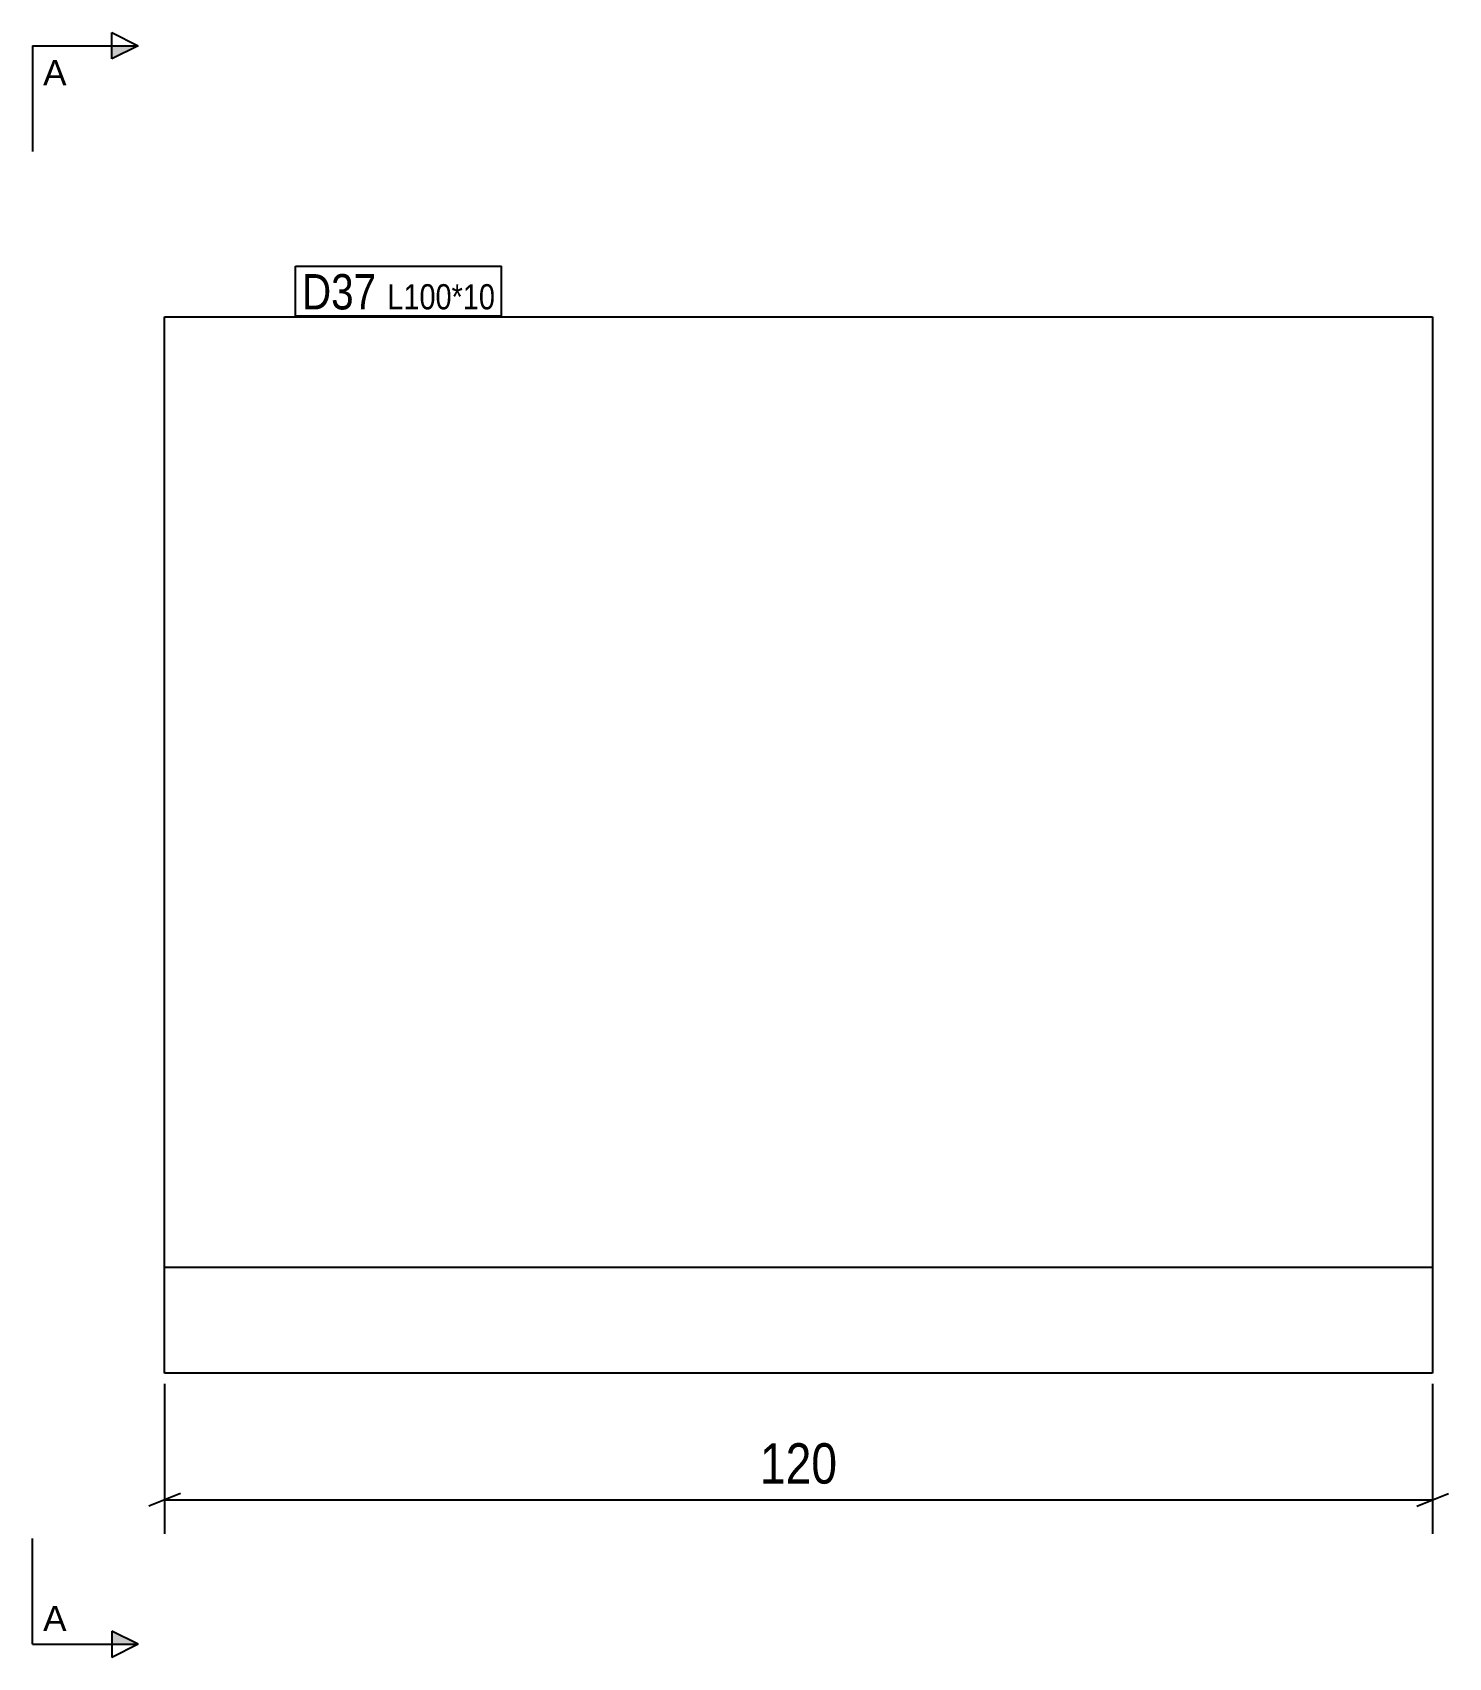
# Model space of a CAD drawing. Header units: millimetres. Extents: x 3 to 5363, y 3 to 157.
# Drawn here: x 3 to 137, y 3 to 156.8 of the extents above.
import ezdxf

# ---------------------------------------------------------------- set-up
doc = ezdxf.new("R2010")
doc.units = ezdxf.units.MM
doc.linetypes.add('DXK_LINE_DOT2', pattern=[3.9198, 1.9599, -1.9599])
for name, color, linetype in [('MÅLSÆTNING', 7, 'Continuous'), ('STÅL', 7, 'Continuous'), ('TEKST', 7, 'Continuous')]:
    doc.layers.add(name, color=color, linetype=linetype)
doc.styles.add('Arial', font='ARIAL.TTF', dxfattribs={"height": 0.2})
doc.styles.add('Arial Narrow', font='ARIALN.TTF', dxfattribs={"height": 0.2})

msp = doc.modelspace()

# ---------------------------------------------------------------- hatches: boundary and pattern name
at = {"layer": 'TEKST', "linetype": 'Continuous'}
for points in [[(10.5, 154.32), (10.5, 155.57), (13, 155.57)], [(10.5, 4.25), (10.5, 5.5), (13, 4.25)]]:
    msp.add_hatch(color=30, dxfattribs=at).paths.add_polyline_path(points)

# ---------------------------------------------------------------- linework, layer by layer
at = {"layer": 'MÅLSÆTNING', "color": 7, "linetype": 'Continuous'}
for p, q in [((15.5, 28.91), (15.5, 14.71)), ((135.5, 28.91), (135.5, 14.71)), ((17, 18.51), (14, 17.31)), ((134, 17.31), (137, 18.51)), ((15.5, 17.91), (135.5, 17.91))]:
    msp.add_line(p, q, dxfattribs=at)
at = {"layer": 'STÅL', "color": 2, "linetype": 'Continuous'}
for p, q in [((15.5, 51.91), (15.5, 129.91)), ((15.5, 129.91), (135.5, 129.91)), ((135.5, 129.91), (135.5, 29.91)), ((15.5, 29.91), (15.5, 51.91)), ((135.5, 39.91), (15.5, 39.91)), ((135.5, 29.91), (15.5, 29.91))]:
    msp.add_line(p, q, dxfattribs=at)
at = {"layer": 'STÅL', "color": 7, "linetype": 'DXK_LINE_DOT2'}
msp.add_line((135.5, 129.45), (135.5, 126.21), dxfattribs=at)
at = {"layer": 'TEKST', "color": 30, "linetype": 'Continuous'}
for p, q in [((3, 155.57), (3, 145.57)), ((3, 155.57), (13, 155.57)), ((10.5, 154.32), (10.5, 156.82)), ((10.5, 156.82), (13, 155.57)), ((13, 155.57), (10.5, 154.32)), ((3, 4.25), (3, 14.25)), ((13, 4.25), (10.5, 5.5)), ((10.5, 5.5), (10.5, 3)), ((3, 4.25), (13, 4.25)), ((13, 4.25), (10.5, 3))]:
    msp.add_line(p, q, dxfattribs=at)

# ---------------------------------------------------------------- wipeouts: each hides what was drawn before it
at = {"color": 0, "linetype": 'Continuous'}
for points in [[(6.22, 151.82), (6.22, 154.32), (4, 154.32), (4, 151.82)], [(6.22, 5.5), (6.22, 8), (4, 8), (4, 5.5)]]:
    msp.add_wipeout(points, dxfattribs=at).dxf.layer = 'TEKST'

# ---------------------------------------------------------------- next in the draw order: texts
at = {"layer": 'TEKST', "color": 96, "linetype": 'Continuous', "style": 'Arial'}
for p in [(4, 151.82), (4, 5.5)]:
    msp.add_text('A', height=2.39, dxfattribs=at).set_placement(p)

# ---------------------------------------------------------------- next in the draw order: wipeouts: each hides what was drawn before it
at = {"color": 0}
for points, layer in [([(79.96, 18.66), (79.96, 24.26), (71.04, 24.26), (71.04, 18.66)], 'MÅLSÆTNING'), ([(35.53, 130.61), (35.53, 134.11), (28.5, 134.11), (28.5, 130.61)], 'TEKST'), ([(46.79, 130.61), (46.79, 133.11), (36.58, 133.11), (36.58, 130.61)], 'TEKST')]:
    msp.add_wipeout(points, dxfattribs=at).dxf.layer = layer

# ---------------------------------------------------------------- next in the draw order: texts
at = {"layer": 'MÅLSÆTNING', "color": 3, "style": 'Arial Narrow'}
msp.add_text('120', height=3.818, dxfattribs=at).set_placement((71.84, 19.46))

# ---------------------------------------------------------------- next in the draw order: wipeouts: each hides what was drawn before it
at = {"color": 0}
for points in [[(35.53, 130.61), (35.53, 134.11), (28.5, 134.11), (28.5, 130.61)], [(46.79, 130.61), (46.79, 133.11), (36.58, 133.11), (36.58, 130.61)]]:
    msp.add_wipeout(points, dxfattribs=at).dxf.layer = 'TEKST'

# ---------------------------------------------------------------- next in the draw order: linework, layer by layer
at = {"layer": 'TEKST', "color": 7, "linetype": 'Continuous'}
for p, q in [((27.9, 134.71), (47.39, 134.71)), ((27.9, 130.01), (27.9, 134.71)), ((47.39, 130.01), (47.39, 134.71)), ((27.9, 130.01), (47.39, 130.01))]:
    msp.add_line(p, q, dxfattribs=at)

# ---------------------------------------------------------------- next in the draw order: texts
at = {"layer": 'TEKST', "color": 3, "style": 'Arial Narrow'}
for s, height, p in [('D37', 3.34, (28.5, 130.61)), ('L100*10', 2.386, (36.58, 130.61))]:
    msp.add_text(s, height=height, dxfattribs=at).set_placement(p)

doc.saveas('drawing.dxf')
